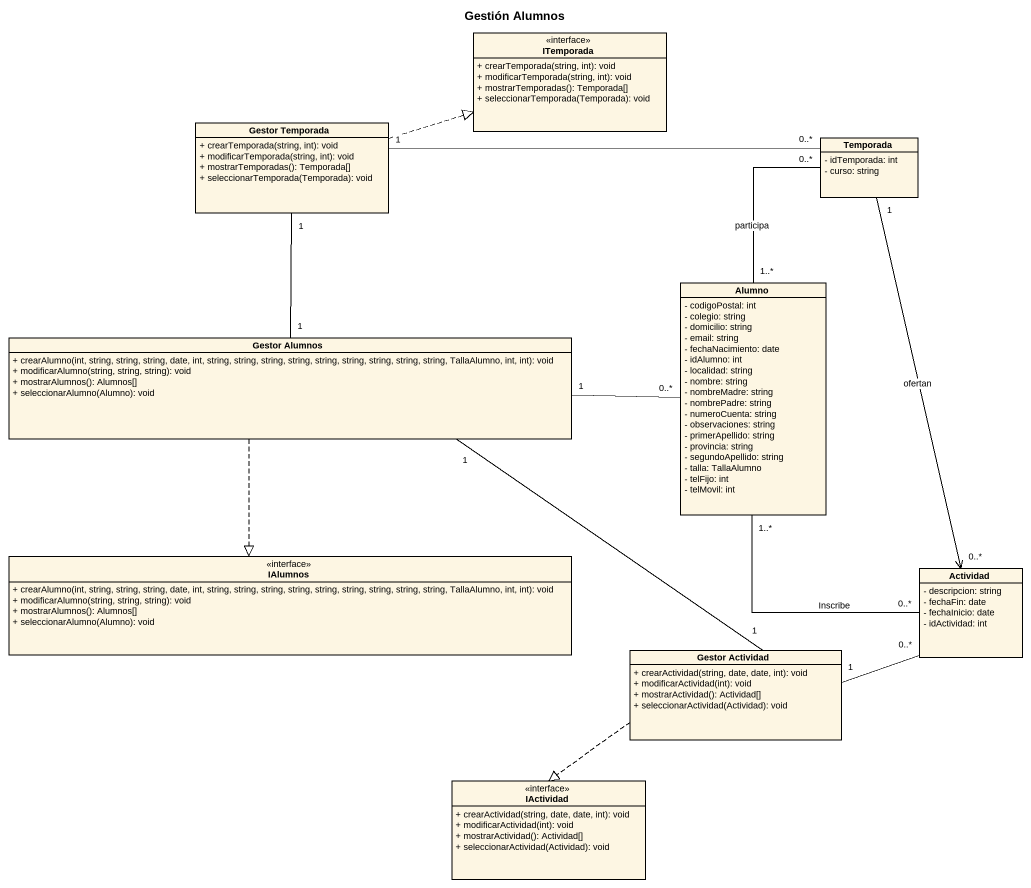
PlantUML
@startuml
title Gestión Alumnos
hide circle
hide empty members
skinparam classAttributeIconSize 0
class ITemporada <<interface>> {
  + crearTemporada(string, int): void
  + modificarTemporada(string, int): void
  + mostrarTemporadas(): Temporada[]
  + seleccionarTemporada(Temporada): void
}
class "Gestor Temporada" as Gestor_Temporada {
  + crearTemporada(string, int): void
  + modificarTemporada(string, int): void
  + mostrarTemporadas(): Temporada[]
  + seleccionarTemporada(Temporada): void
}
class Temporada {
  - idTemporada: int
  - curso: string
}
class Alumno {
  - codigoPostal: int
  - colegio: string
  - domicilio: string
  - email: string
  - fechaNacimiento: date
  - idAlumno: int
  - localidad: string
  - nombre: string
  - nombreMadre: string
  - nombrePadre: string
  - numeroCuenta: string
  - observaciones: string
  - primerApellido: string
  - provincia: string
  - segundoApellido: string
  - talla: TallaAlumno
  - telFijo: int
  - telMovil: int
}
class "Gestor Alumnos" as Gestor_Alumnos {
  + crearAlumno(int, string, string, string, date, int, string, string, string, string, string, string, string, string, string, TallaAlumno, int, int): void
  + modificarAlumno(string, string, string): void
  + mostrarAlumnos(): Alumnos[]
  + seleccionarAlumno(Alumno): void
}
class IAlumnos <<interface>> {
  + crearAlumno(int, string, string, string, date, int, string, string, string, string, string, string, string, string, string, TallaAlumno, int, int): void
  + modificarAlumno(string, string, string): void
  + mostrarAlumnos(): Alumnos[]
  + seleccionarAlumno(Alumno): void
}
class Actividad {
  - descripcion: string
  - fechaFin: date
  - fechaInicio: date
  - idActividad: int
}
class "Gestor Actividad" as Gestor_Actividad {
  + crearActividad(string, date, date, int): void
  + modificarActividad(int): void
  + mostrarActividad(): Actividad[]
  + seleccionarActividad(Actividad): void
}
class IActividad <<interface>> {
  + crearActividad(string, date, date, int): void
  + modificarActividad(int): void
  + mostrarActividad(): Actividad[]
  + seleccionarActividad(Actividad): void
}
Gestor_Temporada .right.|> ITemporada
Gestor_Temporada "1" -right- "0..*" Temporada
Temporada "0..*" -- "1..*" Alumno : participa
Temporada "1" --> "0..*" Actividad : ofertan
Alumno "1..*" -- "0..*" Actividad : Inscribe
Gestor_Alumnos "1" -up- "1" Gestor_Temporada
Gestor_Alumnos "1" -right- "0..*" Alumno
Gestor_Alumnos ..|> IAlumnos
Gestor_Alumnos "1" -- "1" Gestor_Actividad
Gestor_Actividad "1" -right- "0..*" Actividad
Gestor_Actividad ..|> IActividad
@enduml
